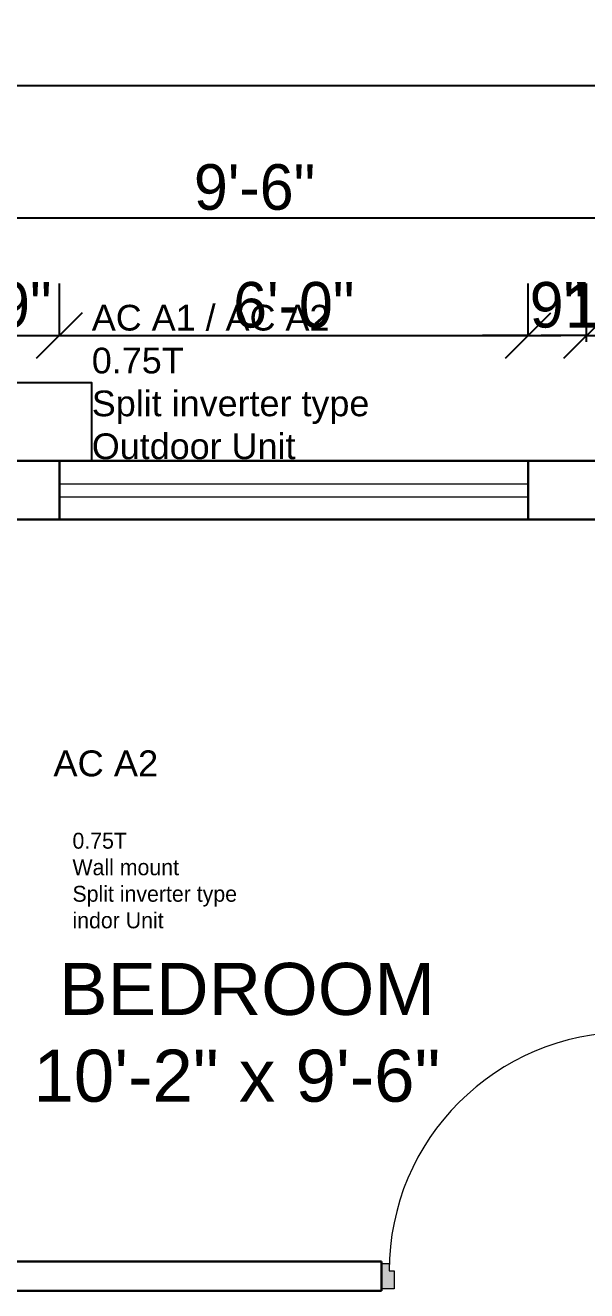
# Model space of a CAD drawing. Header units: inches. Extents: x 28835 to 36795, y -18828 to -9750.
# Drawn here: x 35113.7 to 35200, y -13490.8 to -13296.3 of the extents above; entities that cross this region are included whole.
import ezdxf

# ---------------------------------------------------------------- set-up
doc = ezdxf.new("R2010")
doc.units = ezdxf.units.IN
doc.header["$LTSCALE"] = 12
doc.header["$MEASUREMENT"] = 0
doc.layers.add('06. Text', color=114, linetype='Continuous')
doc.layers.add('AC', color=7, linetype='Continuous')
for name, color, linetype, lineweight in [('dimention', 5, 'Continuous', 9), ('N_DOOR', 32, 'Continuous', 13), ('Text', 7, 'Continuous', 5), ('Wall', 1, 'Continuous', 30), ('window', 6, 'Continuous', 9)]:
    doc.layers.add(name, color=color, linetype=linetype, lineweight=lineweight)
doc.styles.add('arial', font='arial.ttf')
doc.styles.add('Bijay', font='', dxfattribs={"height": 8})
doc.styles.add('Times', font='GOTHIC.TTF')
doc.styles.add('TLA', font='arial.ttf')
doc.styles.get('Bijay').set_extended_font_data('Serifa BT')
doc.dimstyles.new('D75', dxfattribs={"dimtxt": 7, "dimasz": 7, "dimexe": 8, "dimexo": 24, "dimgap": 1, "dimtad": 1, "dimdec": 1, "dimzin": 3, "dimdsep": 46, "dimlunit": 4, "dimtxsty": 'Times', "dimblk": 'OBLIQUE', "dimcen": 0, "dimdle": 5, "dimaunit": 1, "dimadec": 3, "dimazin": 0, "dimtfac": 1, "dimtdec": 1, "dimtix": 1, "dimtofl": 0, "dimtmove": 1, "dimatfit": 0, "dimldrblk": 'OBLIQUE', "dimfxl": 1, "dimfxlon": 1, "dimtolj": 1, "dimtzin": 0, "dimarcsym": 0})

# ---------------------------------------------------------------- blocks, each defined once
blk = doc.blocks.new('D1000')
at = {"linetype": 'Continuous'}
for points in [[(30, 50), (30, 20), (50, 20), (50, -50), (0, -50), (0, 50)], [(970, 50), (970, 20), (950, 20), (950, -50), (1000, -50), (1000, 50)]]:
    blk.add_hatch(color=256, dxfattribs=at).paths.add_polyline_path(points)
at = {"color": 0, "linetype": 'Continuous'}
for p, q in [((950, 20), (950, 959.8)), ((970, 50), (970, 960))]:
    blk.add_line(p, q, dxfattribs=at)
at = {"linetype": 'Continuous'}
for points in [[(30, 50), (30, 20), (50, 20), (50, -50), (0, -50), (0, 50)], [(970, 50), (970, 20), (950, 20), (950, -50), (1000, -50), (1000, 50)]]:
    blk.add_lwpolyline(points, close=True, dxfattribs=at)
blk.add_arc((970, 20), 940, 90, 180, dxfattribs=at)
blk = doc.blocks.new('_Oblique')
at = {"color": 0, "linetype": 'ByBlock', "lineweight": -2}
blk.add_line((-0.5, -0.5), (0.5, 0.5), dxfattribs=at)
blk = doc.blocks.new('*D1212')
at = {"layer": 'Defpoints', "color": 0, "ltscale": 12, "transparency": 16777216}
for p in [(35118.98, -13343.98), (35118.98, -13363.26), (35097.96, -13381.26)]:
    blk.add_point(p, dxfattribs=at)
at = {"layer": 'dimention', "color": 0, "lineweight": -2, "ltscale": 12, "transparency": 16777216}
for p, q in [((35097.96, -13344.98), (35097.96, -13335.98)), ((35118.98, -13343.98), (35118.98, -13335.98)), ((35092.96, -13343.98), (35123.98, -13343.98))]:
    blk.add_line(p, q, dxfattribs=at)
at = {"layer": 'dimention', "color": 0, "lineweight": -2, "ltscale": 12, "transparency": 16777216, "xscale": 7, "yscale": 7, "zscale": 7, "rotation": 180}
blk.add_blockref('_Oblique', (35097.96, -13343.98), dxfattribs=at)
at = {"layer": 'dimention', "color": 0, "lineweight": -2, "ltscale": 12, "transparency": 16777216, "xscale": 7, "yscale": 7, "zscale": 7}
blk.add_blockref('_Oblique', (35118.98, -13343.98), dxfattribs=at)
at = {"layer": 'dimention', "color": 0, "ltscale": 12, "transparency": 16777216, "insert": (35108.47, -13339.31), "char_height": 7, "attachment_point": 5, "style": 'Times'}
blk.add_mtext('\\A1;1\'-9"', dxfattribs=at)
blk = doc.blocks.new('*D1213')
at = {"layer": 'Defpoints', "color": 0, "ltscale": 12, "transparency": 16777216}
for p in [(35190.98, -13343.98), (35118.98, -13363.26), (35190.98, -13363.26)]:
    blk.add_point(p, dxfattribs=at)
at = {"layer": 'dimention', "color": 0, "lineweight": -2, "ltscale": 12, "transparency": 16777216}
for p, q in [((35118.98, -13343.98), (35118.98, -13335.98)), ((35190.98, -13343.98), (35190.98, -13335.98)), ((35113.98, -13343.98), (35195.98, -13343.98))]:
    blk.add_line(p, q, dxfattribs=at)
at = {"layer": 'dimention', "color": 0, "lineweight": -2, "ltscale": 12, "transparency": 16777216, "xscale": 7, "yscale": 7, "zscale": 7, "rotation": 180}
blk.add_blockref('_Oblique', (35118.98, -13343.98), dxfattribs=at)
at = {"layer": 'dimention', "color": 0, "lineweight": -2, "ltscale": 12, "transparency": 16777216, "xscale": 7, "yscale": 7, "zscale": 7}
blk.add_blockref('_Oblique', (35190.98, -13343.98), dxfattribs=at)
at = {"layer": 'dimention', "color": 0, "ltscale": 12, "transparency": 16777216, "insert": (35154.98, -13339.31), "char_height": 7, "attachment_point": 5, "style": 'Times'}
blk.add_mtext('\\A1;6\'-0"', dxfattribs=at)
blk = doc.blocks.new('*D1214')
at = {"layer": 'Defpoints', "color": 0, "ltscale": 12, "transparency": 16777216}
for p in [(35211.96, -13343.98), (35211.96, -13363.26), (35199.96, -13381.26)]:
    blk.add_point(p, dxfattribs=at)
at = {"layer": 'dimention', "color": 0, "lineweight": -2, "ltscale": 12, "transparency": 16777216}
for p, q in [((35199.96, -13344.98), (35199.96, -13335.98)), ((35211.96, -13343.98), (35211.96, -13335.98)), ((35199.96, -13343.98), (35192.96, -13343.98)), ((35211.96, -13343.98), (35218.96, -13343.98))]:
    blk.add_line(p, q, dxfattribs=at)
at = {"layer": 'dimention', "color": 0, "lineweight": -2, "ltscale": 12, "transparency": 16777216, "xscale": 7, "yscale": 7, "zscale": 7}
blk.add_blockref('_Oblique', (35199.96, -13343.98), dxfattribs=at)
at = {"layer": 'dimention', "color": 0, "lineweight": -2, "ltscale": 12, "transparency": 16777216, "xscale": 7, "yscale": 7, "zscale": 7, "rotation": 180}
blk.add_blockref('_Oblique', (35211.96, -13343.98), dxfattribs=at)
at = {"layer": 'dimention', "color": 0, "ltscale": 12, "transparency": 16777216, "insert": (35205.96, -13339.31), "char_height": 7, "attachment_point": 5, "style": 'Times'}
blk.add_mtext('\\A1;1\'-0"', dxfattribs=at)
blk = doc.blocks.new('*D1215')
at = {"layer": 'Defpoints', "color": 0, "ltscale": 12, "transparency": 16777216}
for p in [(35190.98, -13343.98), (35199.96, -13343.98), (35199.96, -13343.98)]:
    blk.add_point(p, dxfattribs=at)
at = {"layer": 'dimention', "color": 0, "lineweight": -2, "ltscale": 12, "transparency": 16777216}
for p, q in [((35190.98, -13343.98), (35190.98, -13335.98)), ((35199.96, -13343.98), (35199.96, -13335.98)), ((35190.98, -13343.98), (35183.98, -13343.98)), ((35199.96, -13343.98), (35206.96, -13343.98))]:
    blk.add_line(p, q, dxfattribs=at)
at = {"layer": 'dimention', "color": 0, "lineweight": -2, "ltscale": 12, "transparency": 16777216, "xscale": 7, "yscale": 7, "zscale": 7}
blk.add_blockref('_Oblique', (35190.98, -13343.98), dxfattribs=at)
at = {"layer": 'dimention', "color": 0, "lineweight": -2, "ltscale": 12, "transparency": 16777216, "xscale": 7, "yscale": 7, "zscale": 7, "rotation": 180}
blk.add_blockref('_Oblique', (35199.96, -13343.98), dxfattribs=at)
at = {"layer": 'dimention', "color": 0, "ltscale": 12, "transparency": 16777216, "insert": (35195.47, -13339.31), "char_height": 7, "attachment_point": 5, "style": 'Times'}
blk.add_mtext('\\A1;9"', dxfattribs=at)
blk = doc.blocks.new('*D1222')
at = {"layer": 'Defpoints', "color": 0, "ltscale": 12, "transparency": 16777216}
for p in [(35205.96, -13325.88), (35091.96, -13381.26), (35205.96, -13381.26)]:
    blk.add_point(p, dxfattribs=at)
at = {"layer": 'dimention', "color": 0, "lineweight": -2, "ltscale": 12, "transparency": 16777216}
for p, q in [((35091.96, -13326.88), (35091.96, -13317.88)), ((35205.96, -13326.88), (35205.96, -13317.88)), ((35086.96, -13325.88), (35210.96, -13325.88))]:
    blk.add_line(p, q, dxfattribs=at)
at = {"layer": 'dimention', "color": 0, "lineweight": -2, "ltscale": 12, "transparency": 16777216, "xscale": 7, "yscale": 7, "zscale": 7, "rotation": 180}
blk.add_blockref('_Oblique', (35091.96, -13325.88), dxfattribs=at)
at = {"layer": 'dimention', "color": 0, "lineweight": -2, "ltscale": 12, "transparency": 16777216, "xscale": 7, "yscale": 7, "zscale": 7}
blk.add_blockref('_Oblique', (35205.96, -13325.88), dxfattribs=at)
at = {"layer": 'dimention', "color": 0, "ltscale": 12, "transparency": 16777216, "insert": (35148.96, -13321.21), "char_height": 7, "attachment_point": 5, "style": 'Times'}
blk.add_mtext('\\A1;9\'-6"', dxfattribs=at)
blk = doc.blocks.new('*D1226')
at = {"layer": 'Defpoints', "color": 0, "ltscale": 12, "transparency": 16777216}
for p in [(35469.96, -13305.59), (35469.96, -13381.26), (35055.94, -13481.76)]:
    blk.add_point(p, dxfattribs=at)
at = {"layer": 'dimention', "color": 0, "lineweight": -2, "ltscale": 12, "transparency": 16777216}
for p, q in [((35055.94, -13306.59), (35055.94, -13297.59)), ((35469.96, -13306.59), (35469.96, -13297.59)), ((35050.94, -13305.59), (35474.96, -13305.59))]:
    blk.add_line(p, q, dxfattribs=at)
at = {"layer": 'dimention', "color": 0, "lineweight": -2, "ltscale": 12, "transparency": 16777216, "xscale": 7, "yscale": 7, "zscale": 7, "rotation": 180}
blk.add_blockref('_Oblique', (35055.94, -13305.59), dxfattribs=at)
at = {"layer": 'dimention', "color": 0, "lineweight": -2, "ltscale": 12, "transparency": 16777216, "xscale": 7, "yscale": 7, "zscale": 7}
blk.add_blockref('_Oblique', (35469.96, -13305.59), dxfattribs=at)
at = {"layer": 'dimention', "color": 0, "ltscale": 12, "transparency": 16777216, "insert": (35262.95, -13300.91), "char_height": 7, "attachment_point": 5, "style": 'Times'}
blk.add_mtext('\\A1;34\'-6"', dxfattribs=at)

msp = doc.modelspace()

# ---------------------------------------------------------------- linework, layer by layer
at = {"linetype": 'Continuous', "ltscale": 12}
msp.add_lwpolyline([(35085.96, -13363.26), (35123.96, -13363.26), (35123.96, -13351.26), (35085.96, -13351.26)], close=True, dxfattribs=at)
at = {"layer": 'Wall', "ltscale": 12}
for p, q in [((35118.98, -13363.26), (35118.98, -13372.26)), ((35190.98, -13363.26), (35190.98, -13372.26))]:
    msp.add_line(p, q, dxfattribs=at)
at = {"layer": 'Wall'}
for p, q in [((35094.96, -13372.26), (35202.96, -13372.26)), ((35168.46, -13486.26), (35094.96, -13486.26)), ((35168.46, -13490.76), (35168.46, -13486.26)), ((35168.46, -13490.76), (35064.94, -13490.76))]:
    msp.add_line(p, q, dxfattribs=at)
msp.add_lwpolyline([(35211.96, -13381.26), (35211.96, -13363.26), (35085.96, -13363.26), (35085.96, -13490.76)], dxfattribs=at)
at = {"layer": 'window', "ltscale": 12}
for p, q in [((35118.98, -13366.76), (35190.98, -13366.76)), ((35118.98, -13368.76), (35190.98, -13368.76))]:
    msp.add_line(p, q, dxfattribs=at)

# ---------------------------------------------------------------- block references
at = {"layer": 'N_DOOR', "xscale": 0.03899999987334013, "yscale": 0.03899999987334013, "zscale": 0.03899999987334013}
msp.add_blockref('D1000', (35168.46, -13488.51), dxfattribs=at)

# ---------------------------------------------------------------- texts
at = {"color": 7, "linetype": 'Continuous', "ltscale": 12, "insert": (35123.96, -13339.27), "char_height": 3.9504, "attachment_point": 1, "style": 'arial'}
msp.add_mtext_dynamic_manual_height_columns('AC A1 / AC A2\\P0.75T\\PSplit inverter type\\POutdoor Unit', width=45.9962, gutter_width=19.75, heights=[0], dxfattribs=at)
at = {"layer": '06. Text', "ltscale": 0.3, "insert": (35146.24, -13451.11), "char_height": 8, "width": 105.1644, "attachment_point": 5, "style": 'Bijay'}
msp.add_mtext('{\\fArial|b0|i0|c0|p34; BEDROOM\\P10\'-2" x 9\'-6"}', dxfattribs=at)
at = {"layer": 'AC', "color": 5, "ltscale": 500, "insert": (35120.99, -13420.39), "char_height": 2.4465, "width": 44.0447, "attachment_point": 1}
msp.add_mtext('0.75T\\PWall mount\\PSplit inverter type\\Pindor Unit ', dxfattribs=at)
at = {"layer": 'Text', "insert": (35118.06, -13407.74), "char_height": 3.9873, "width": 29.4605, "attachment_point": 1, "style": 'TLA'}
msp.add_mtext('{\\C5;AC A2}', dxfattribs=at)

# ---------------------------------------------------------------- dimensions: what is measured, and where the dimension line sits
at = {"layer": 'dimention', "ltscale": 12}
for base, p1, p2, picture, middle in [((35469.96, -13305.59), (35055.94, -13481.76), (35469.96, -13381.26), '*D1226', (35262.95, -13300.91)), ((35205.96, -13325.88), (35091.96, -13381.26), (35205.96, -13381.26), '*D1222', (35148.96, -13321.21)), ((35118.98, -13343.98), (35097.96, -13381.26), (35118.98, -13363.26), '*D1212', (35108.47, -13339.31)), ((35190.98, -13343.98), (35118.98, -13363.26), (35190.98, -13363.26), '*D1213', (35154.98, -13339.31)), ((35199.96, -13343.98), (35190.98, -13343.98), (35199.96, -13343.98), '*D1215', (35195.47, -13339.31)), ((35211.96, -13343.98), (35199.96, -13381.26), (35211.96, -13363.26), '*D1214', (35205.96, -13339.31))]:
    dim = msp.add_linear_dim(base=base, p1=p1, p2=p2, dimstyle='D75', dxfattribs=at)
    dim.commit()
    dim.dimension.update_dxf_attribs({"geometry": picture, "text_midpoint": middle})

doc.saveas('drawing.dxf')
